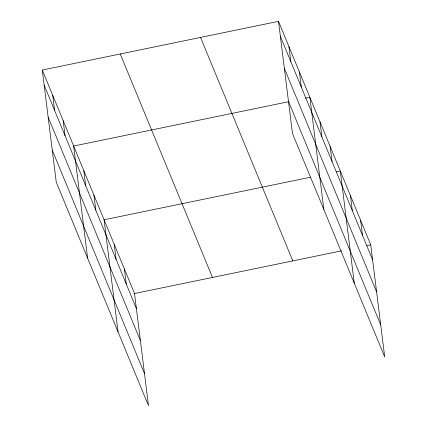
<?xml version="1.0" encoding="UTF-8"?>
<svg xmlns="http://www.w3.org/2000/svg" width="427" height="427" viewBox="0 0 427 427"><rect width="100%" height="100%" fill="white"/><g stroke="black" fill="none" stroke-linecap="round" stroke-linejoin="round"><path stroke-width="0.64" d="M42.289 70.049L134.526 293.525L148.489 405.65L56.257 182.174L42.289 70.049L278.511 21.35L370.743 244.826L384.711 356.951L292.474 133.475L278.511 21.35M289.084 101.621L73.647 146.034L87.615 258.154M305.321 98.269L309.869 97.335L323.837 209.454M310.424 177.242L104.087 219.777L118.055 331.902M336.412 171.884L340.308 171.083L354.271 283.202M134.526 293.525L341.515 250.852M366.846 245.632L370.743 244.826M280.384 36.402L372.622 259.878M284.377 68.432L376.609 291.913M288.487 101.439L380.719 324.915M200.557 37.421L292.794 260.897M120.243 53.978L212.475 277.454M44.162 85.101L136.4 308.577M48.155 117.131L140.387 340.613M52.265 150.139L144.502 373.614M360.601 220.247L362.475 235.293M350.455 195.662L352.328 210.714M330.162 146.498L332.035 161.55M320.015 121.914L321.889 136.966M299.418 72.003L301.291 87.055M288.962 46.676L290.84 61.728M124.38 268.946L126.253 283.992M114.233 244.361L116.107 259.413M93.94 195.198L95.813 210.244M83.793 170.613L85.667 185.665M63.196 120.702L65.069 135.754M52.74 95.376L54.619 110.428"/></g></svg>
